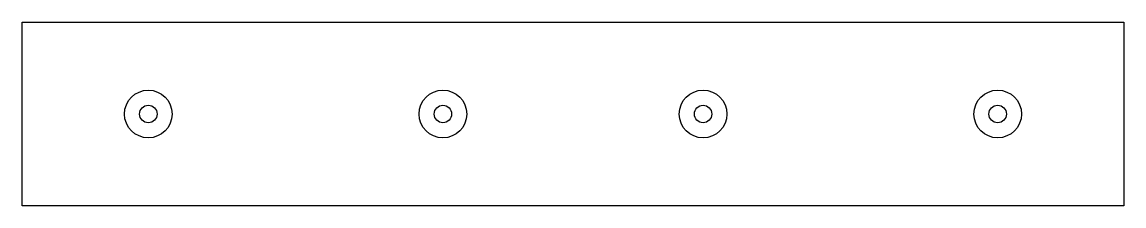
# Model space of a CAD drawing. Header units: inches. Extents: x -12 to 12, y -2 to 2.
import ezdxf

# ---------------------------------------------------------------- set-up
doc = ezdxf.new("R2010")
doc.units = ezdxf.units.IN
doc.header["$MEASUREMENT"] = 0

msp = doc.modelspace()

# ---------------------------------------------------------------- linework, layer by layer
at = {"color": 7, "linetype": 'Continuous', "lineweight": 25}
for p, q in [((-12, -2), (-12, 2)), ((-12, 2), (12, 2)), ((12, 2), (12, -2)), ((12, -2), (-12, -2))]:
    msp.add_line(p, q, dxfattribs=at)
for centre, radius in [((-9.25, 0), 0.519), ((-2.833, 0), 0.519), ((2.833, 0), 0.519), ((9.25, 0), 0.519), ((-9.25, 0), 0.19), ((-2.833, 0), 0.19), ((2.833, 0), 0.19), ((9.25, 0), 0.19)]:
    msp.add_circle(centre, radius, dxfattribs=at)

doc.saveas('drawing.dxf')
